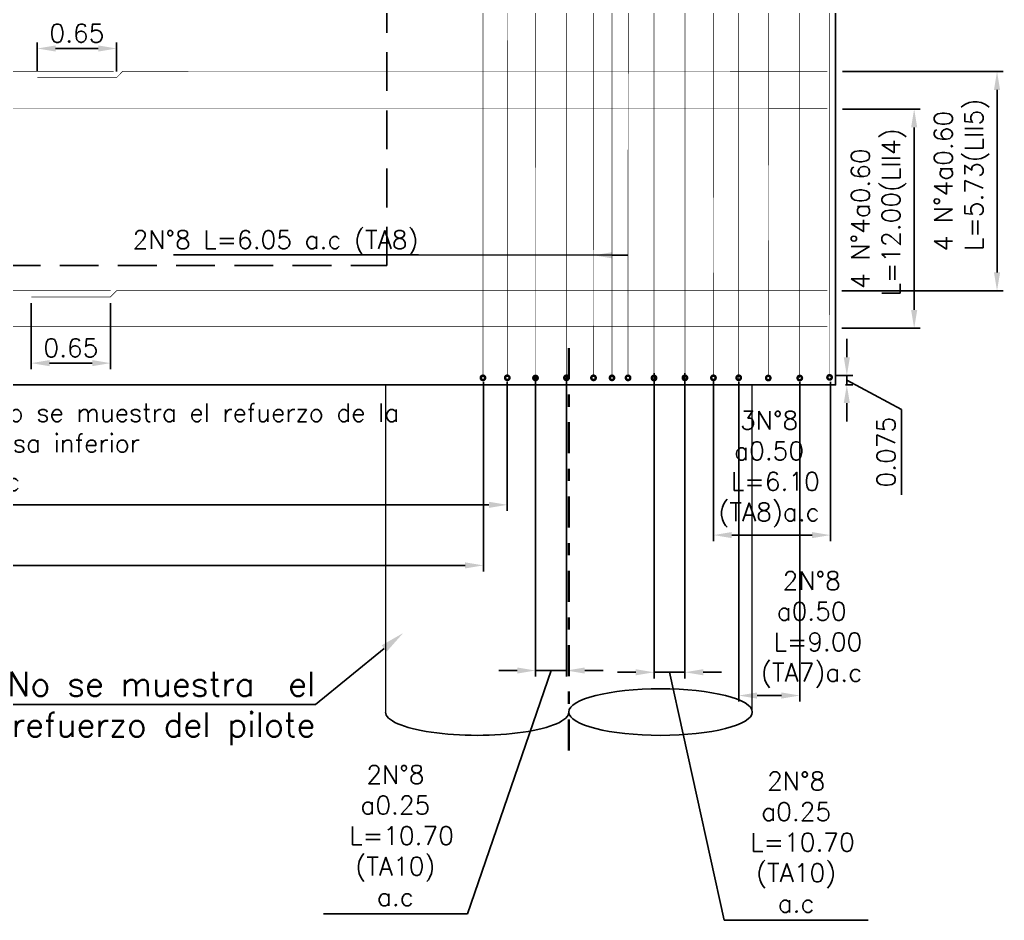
# Model space of a CAD drawing. Header units: metres. Extents: x 1080594 to 1081411, y 976871 to 977162.
# Drawn here: x 1081206.38 to 1081214.43, y 977088.52 to 977095.89 of the extents above; entities that cross this region are included whole.
import ezdxf
from ezdxf import colors
from ezdxf.entities.mleader import LeaderData, LeaderLine
from ezdxf.math import Vec2, Vec3

# ---------------------------------------------------------------- set-up
doc = ezdxf.new("R2010")
doc.units = ezdxf.units.M
doc.header["$LTSCALE"] = 25.4
doc.linetypes.add('DASHDOT', pattern=[1, 0.5, -0.25, 0, -0.25])
doc.linetypes.add('HIDDEN', pattern=[0.375, 0.25, -0.125])
for name, color, linetype in [('CONTRAPESO', 3, 'Continuous'), ('COT', 1, 'Continuous'), ('DIMCONTRAPESO', 1, 'Continuous'), ('EJE-D', 11, 'DASHDOT'), ('PROY', 9, 'HIDDEN'), ('REF', 6, 'Continuous'), ('REF V', 6, 'Continuous')]:
    doc.layers.add(name, color=color, linetype=linetype)
for name, color, linetype, lineweight in [('COTA', 1, 'Continuous', 30), ('COTACIM', 20, 'Continuous', 5), ('EJEPILOTE', 145, 'DASHDOT', 30), ('OTROS', 8, 'Continuous', 5)]:
    doc.layers.add(name, color=color, linetype=linetype, lineweight=lineweight)
doc.styles.add('romans', font='romans.shx')
doc.dimstyles.new('Copy 75', dxfattribs={"dimtxt": 0.15, "dimasz": 0.15, "dimexe": 0.05, "dimexo": 0.05, "dimgap": 0.05, "dimtad": 1, "dimzin": 0, "dimdsep": 46, "dimtxsty": 'romans', "dimcen": 0.002, "dimclrd": 1, "dimclre": 1, "dimclrt": 3, "dimadec": 4, "dimazin": 0, "dimtfac": 1, "dimtofl": 0, "dimtmove": 1, "dimatfit": 3, "dimfxl": 1, "dimtolj": 1, "dimtzin": 0, "dimarcsym": 1})

# ---------------------------------------------------------------- blocks, each defined once
blk = doc.blocks.new('*D666')
at = {"layer": 'Defpoints', "color": 0, "transparency": 16777216}
for p in [(1081213.0093, 977092.98), (1081213.0829, 977092.9053), (1081213.1449, 977092.9053)]:
    blk.add_point(p, dxfattribs=at)
at = {"layer": 'DIMCONTRAPESO', "color": 1, "lineweight": -2, "transparency": 16777216}
for p, q in [((1081213.1449, 977093.13), (1081213.1449, 977093.28)), ((1081213.0593, 977092.98), (1081213.1949, 977092.98)), ((1081213.1449, 977092.98), (1081213.1449, 977092.9053)), ((1081213.1449, 977092.9427), (1081213.5911, 977092.7036)), ((1081213.1329, 977092.9053), (1081213.1949, 977092.9053)), ((1081213.1449, 977092.7553), (1081213.1449, 977092.6053)), ((1081213.5911, 977092.7036), (1081213.5911, 977092.0036))]:
    blk.add_line(p, q, dxfattribs=at)
at = {"layer": 'DIMCONTRAPESO', "color": 1, "transparency": 16777216}
for points in [[(1081213.1199, 977093.13), (1081213.1699, 977093.13), (1081213.1449, 977092.98)], [(1081213.1199, 977092.7553), (1081213.1699, 977092.7553), (1081213.1449, 977092.9053)]]:
    blk.add_solid(points, dxfattribs=at)
at = {"layer": 'DIMCONTRAPESO', "color": 3, "transparency": 16777216, "insert": (1081213.4661, 977092.3536), "char_height": 0.15, "attachment_point": 5, "rotation": 90, "style": 'romans'}
blk.add_mtext('\\A1;0.075', dxfattribs=at)
blk = doc.blocks.new('*D674')
at = {"layer": 'COTA', "color": 1, "lineweight": -2, "transparency": 16777216}
for p, q in [((1081198.5333, 977092.9386), (1081198.5333, 977091.873)), ((1081210.3666, 977092.9286), (1081210.3666, 977091.873)), ((1081198.6833, 977091.923), (1081210.2166, 977091.923))]:
    blk.add_line(p, q, dxfattribs=at)
at = {"layer": 'COTA', "color": 1, "transparency": 16777216}
for points in [[(1081198.6833, 977091.948), (1081198.6833, 977091.898), (1081198.5333, 977091.923)], [(1081210.2166, 977091.948), (1081210.2166, 977091.898), (1081210.3666, 977091.923)]]:
    blk.add_solid(points, dxfattribs=at)
at = {"layer": 'Defpoints', "color": 0, "transparency": 16777216}
for p in [(1081198.5333, 977092.9886), (1081210.3666, 977092.9786), (1081210.3666, 977091.923)]:
    blk.add_point(p, dxfattribs=at)
at = {"layer": 'COTA', "color": 3, "transparency": 16777216, "insert": (1081204.45, 977092.0873), "char_height": 0.15, "attachment_point": 5, "style": 'romans'}
blk.add_mtext('\\A1;25 N°8 a 0.50 L=5.80-6.05 (TA8){\\A0;a.c}', dxfattribs=at)
blk = doc.blocks.new('*D675')
at = {"layer": 'COTA', "color": 1, "lineweight": -2, "transparency": 16777216}
for p, q in [((1081198.7842, 977092.9265), (1081198.7842, 977091.3772)), ((1081210.1706, 977092.9306), (1081210.1706, 977091.3772)), ((1081198.9342, 977091.4272), (1081210.0206, 977091.4272))]:
    blk.add_line(p, q, dxfattribs=at)
at = {"layer": 'COTA', "color": 1, "transparency": 16777216}
for points in [[(1081198.9342, 977091.4522), (1081198.9342, 977091.4022), (1081198.7842, 977091.4272)], [(1081210.0206, 977091.4522), (1081210.0206, 977091.4022), (1081210.1706, 977091.4272)]]:
    blk.add_solid(points, dxfattribs=at)
at = {"layer": 'Defpoints', "color": 0, "transparency": 16777216}
for p in [(1081198.7842, 977092.9765), (1081210.1706, 977092.9806), (1081210.1706, 977091.4272)]:
    blk.add_point(p, dxfattribs=at)
at = {"layer": 'COTA', "color": 3, "transparency": 16777216, "insert": (1081204.4774, 977091.5915), "char_height": 0.15, "attachment_point": 5, "style": 'romans'}
blk.add_mtext('\\A1;24 N°8 a 0.50 L=9.00 (TA7){\\A0;a.c}', dxfattribs=at)
blk = doc.blocks.new('*D630')
at = {"layer": 'Defpoints', "color": 0, "transparency": 16777216}
for p in [(1081210.5975, 977093.0304), (1081210.8507, 977093.0304), (1081210.8507, 977090.5669)]:
    blk.add_point(p, dxfattribs=at)
at = {"layer": 'DIMCONTRAPESO', "color": 1, "lineweight": -2, "transparency": 16777216}
for p, q in [((1081210.5975, 977092.9804), (1081210.5975, 977090.5169)), ((1081210.8507, 977092.9804), (1081210.8507, 977090.5169)), ((1081210.7241, 977090.5669), (1081210.0399, 977088.5762)), ((1081210.4475, 977090.5669), (1081210.2975, 977090.5669)), ((1081210.5975, 977090.5669), (1081210.8507, 977090.5669)), ((1081211.0007, 977090.5669), (1081211.1507, 977090.5669)), ((1081210.0399, 977088.5762), (1081208.8613, 977088.5762))]:
    blk.add_line(p, q, dxfattribs=at)
at = {"layer": 'DIMCONTRAPESO', "color": 1, "transparency": 16777216}
for points in [[(1081210.4475, 977090.5919), (1081210.4475, 977090.5419), (1081210.5975, 977090.5669)], [(1081211.0007, 977090.5919), (1081211.0007, 977090.5419), (1081210.8507, 977090.5669)]]:
    blk.add_solid(points, dxfattribs=at)
at = {"layer": 'DIMCONTRAPESO', "color": 3, "transparency": 16777216, "insert": (1081209.4506, 977089.2155), "char_height": 0.15, "attachment_point": 5, "style": 'romans', "bg_fill": 3, "box_fill_scale": 1.1, "bg_fill_color": 256, "bg_fill_true_color": 13158600, "bg_fill_transparency": 0}
blk.add_mtext('\\A1;2N°8\\Pa0.25\\P L=10.70\\P(TA10)\\P{\\A0;a.c}', dxfattribs=at)
blk = doc.blocks.new('*D631')
at = {"layer": 'Defpoints', "color": 0, "transparency": 16777216}
for p in [(1081211.5671, 977093.0498), (1081211.8203, 977093.0498), (1081211.8203, 977090.5528)]:
    blk.add_point(p, dxfattribs=at)
at = {"layer": 'DIMCONTRAPESO', "color": 1, "lineweight": -2, "transparency": 16777216}
for p, q in [((1081211.5671, 977092.9998), (1081211.5671, 977090.5028)), ((1081211.8203, 977092.9998), (1081211.8203, 977090.5028)), ((1081211.4171, 977090.5528), (1081211.2671, 977090.5528)), ((1081211.5671, 977090.5528), (1081211.8203, 977090.5528)), ((1081211.6937, 977090.5528), (1081212.1413, 977088.5229)), ((1081211.9703, 977090.5528), (1081212.1203, 977090.5528)), ((1081212.1413, 977088.5229), (1081213.3199, 977088.5229))]:
    blk.add_line(p, q, dxfattribs=at)
at = {"layer": 'DIMCONTRAPESO', "color": 1, "transparency": 16777216}
for points in [[(1081211.4171, 977090.5778), (1081211.4171, 977090.5278), (1081211.5671, 977090.5528)], [(1081211.9703, 977090.5778), (1081211.9703, 977090.5278), (1081211.8203, 977090.5528)]]:
    blk.add_solid(points, dxfattribs=at)
at = {"layer": 'DIMCONTRAPESO', "color": 3, "transparency": 16777216, "insert": (1081212.7306, 977089.1622), "char_height": 0.15, "attachment_point": 5, "style": 'romans', "bg_fill": 3, "box_fill_scale": 1.1, "bg_fill_color": 256, "bg_fill_true_color": 13158600, "bg_fill_transparency": 0}
blk.add_mtext('\\A1;2N°8\\Pa0.25\\P L=10.70\\P(TA10)\\P{\\A0;a.c}', dxfattribs=at)
blk = doc.blocks.new('*D638')
at = {"layer": 'Defpoints', "color": 0, "transparency": 16777216}
for p in [(1081212.0536, 977092.9823), (1081213.0102, 977092.9805), (1081212.0536, 977091.6752)]:
    blk.add_point(p, dxfattribs=at)
at = {"layer": 'DIMCONTRAPESO', "color": 1, "lineweight": -2, "transparency": 16777216}
for p, q in [((1081212.0536, 977092.9323), (1081212.0536, 977091.6252)), ((1081213.0102, 977092.9305), (1081213.0102, 977091.6252)), ((1081212.8602, 977091.6752), (1081212.2036, 977091.6752))]:
    blk.add_line(p, q, dxfattribs=at)
at = {"layer": 'DIMCONTRAPESO', "color": 1, "transparency": 16777216}
for points in [[(1081212.2036, 977091.7002), (1081212.2036, 977091.6502), (1081212.0536, 977091.6752)], [(1081212.8602, 977091.7002), (1081212.8602, 977091.6502), (1081213.0102, 977091.6752)]]:
    blk.add_solid(points, dxfattribs=at)
at = {"layer": 'DIMCONTRAPESO', "color": 3, "transparency": 16777216, "insert": (1081212.5088, 977092.2145), "char_height": 0.15, "attachment_point": 5, "style": 'romans'}
blk.add_mtext('\\A1;3N°8\\Pa0.50\\P L=6.10\\P(TA8){\\A0;a.c}', dxfattribs=at)
blk = doc.blocks.new('*D639')
at = {"layer": 'Defpoints', "color": 0, "transparency": 16777216}
for p in [(1081212.2602, 977092.98), (1081212.7601, 977092.98), (1081212.2602, 977090.3622)]:
    blk.add_point(p, dxfattribs=at)
at = {"layer": 'DIMCONTRAPESO', "color": 1, "lineweight": -2, "transparency": 16777216}
for p, q in [((1081212.2602, 977092.93), (1081212.2602, 977090.3122)), ((1081212.7601, 977092.93), (1081212.7601, 977090.3122)), ((1081212.6101, 977090.3622), (1081212.4102, 977090.3622))]:
    blk.add_line(p, q, dxfattribs=at)
at = {"layer": 'DIMCONTRAPESO', "color": 1, "transparency": 16777216}
for points in [[(1081212.4102, 977090.3872), (1081212.4102, 977090.3372), (1081212.2602, 977090.3622)], [(1081212.6101, 977090.3872), (1081212.6101, 977090.3372), (1081212.7601, 977090.3622)]]:
    blk.add_solid(points, dxfattribs=at)
at = {"layer": 'DIMCONTRAPESO', "color": 3, "transparency": 16777216, "insert": (1081212.8573, 977090.9015), "char_height": 0.15, "attachment_point": 5, "style": 'romans'}
blk.add_mtext('\\A1;2N°8\\Pa0.50\\P L=9.00\\P(TA7){\\A0;a.c}', dxfattribs=at)
blk = doc.blocks.new('*D689')
at = {"layer": 'Defpoints', "color": 0, "transparency": 16777216}
for p in [(1081207.1689, 977095.6572), (1081206.5197, 977095.4188), (1081207.1689, 977095.4188)]:
    blk.add_point(p, dxfattribs=at)
at = {"layer": 'EJE-D', "color": 1, "lineweight": -2, "transparency": 16777216}
for p, q in [((1081206.5197, 977095.4688), (1081206.5197, 977095.7072)), ((1081206.6697, 977095.6572), (1081207.0189, 977095.6572)), ((1081207.1689, 977095.4688), (1081207.1689, 977095.7072))]:
    blk.add_line(p, q, dxfattribs=at)
at = {"layer": 'EJE-D', "color": 1, "transparency": 16777216}
for points in [[(1081206.6697, 977095.6822), (1081206.6697, 977095.6322), (1081206.5197, 977095.6572)], [(1081207.0189, 977095.6822), (1081207.0189, 977095.6322), (1081207.1689, 977095.6572)]]:
    blk.add_solid(points, dxfattribs=at)
at = {"layer": 'EJE-D', "color": 3, "transparency": 16777216, "insert": (1081206.8443, 977095.7822), "char_height": 0.15, "attachment_point": 5, "style": 'romans'}
blk.add_mtext('\\A1;0.65', dxfattribs=at)
blk = doc.blocks.new('*D690')
at = {"layer": 'Defpoints', "color": 0, "transparency": 16777216}
for p in [(1081206.4703, 977093.6245), (1081207.1196, 977093.6245), (1081207.1196, 977093.0824)]:
    blk.add_point(p, dxfattribs=at)
at = {"layer": 'EJE-D', "color": 1, "lineweight": -2, "transparency": 16777216}
for p, q in [((1081206.4703, 977093.5745), (1081206.4703, 977093.0324)), ((1081207.1196, 977093.5745), (1081207.1196, 977093.0324)), ((1081206.6203, 977093.0824), (1081206.9696, 977093.0824))]:
    blk.add_line(p, q, dxfattribs=at)
at = {"layer": 'EJE-D', "color": 1, "transparency": 16777216}
for points in [[(1081206.6203, 977093.1074), (1081206.6203, 977093.0574), (1081206.4703, 977093.0824)], [(1081206.9696, 977093.1074), (1081206.9696, 977093.0574), (1081207.1196, 977093.0824)]]:
    blk.add_solid(points, dxfattribs=at)
at = {"layer": 'EJE-D', "color": 3, "transparency": 16777216, "insert": (1081206.795, 977093.2074), "char_height": 0.15, "attachment_point": 5, "style": 'romans'}
blk.add_mtext('\\A1;0.65', dxfattribs=at)
blk = doc.blocks.new('*D613')
at = {"layer": 'Defpoints', "color": 0, "transparency": 16777216}
for p in [(1081213.0602, 977095.1618), (1081213.696, 977095.1618), (1081213.0538, 977093.3676)]:
    blk.add_point(p, dxfattribs=at)
at = {"layer": 'DIMCONTRAPESO', "color": 1, "lineweight": -2, "transparency": 16777216}
for p, q in [((1081213.1102, 977095.1618), (1081213.746, 977095.1618)), ((1081213.696, 977093.5176), (1081213.696, 977095.0118)), ((1081213.1038, 977093.3676), (1081213.746, 977093.3676))]:
    blk.add_line(p, q, dxfattribs=at)
at = {"layer": 'DIMCONTRAPESO', "color": 1, "transparency": 16777216}
for points in [[(1081213.671, 977095.0118), (1081213.721, 977095.0118), (1081213.696, 977095.1618)], [(1081213.671, 977093.5176), (1081213.721, 977093.5176), (1081213.696, 977093.3676)]]:
    blk.add_solid(points, dxfattribs=at)
at = {"layer": 'DIMCONTRAPESO', "color": 3, "transparency": 16777216, "insert": (1081213.4067, 977094.2647), "char_height": 0.15, "attachment_point": 5, "rotation": 90, "style": 'romans'}
blk.add_mtext('\\A1;4 N°4a0.60\\P L=12.00(LII4)', dxfattribs=at)
blk = doc.blocks.new('*D614')
at = {"layer": 'Defpoints', "color": 0, "transparency": 16777216}
for p in [(1081213.0598, 977095.4687), (1081214.3741, 977095.4687), (1081213.0534, 977093.6745)]:
    blk.add_point(p, dxfattribs=at)
at = {"layer": 'DIMCONTRAPESO', "color": 1, "lineweight": -2, "transparency": 16777216}
for p, q in [((1081213.1098, 977095.4687), (1081214.4241, 977095.4687)), ((1081214.3741, 977093.8245), (1081214.3741, 977095.3187)), ((1081213.1034, 977093.6745), (1081214.4241, 977093.6745))]:
    blk.add_line(p, q, dxfattribs=at)
at = {"layer": 'DIMCONTRAPESO', "color": 1, "transparency": 16777216}
for points in [[(1081214.3491, 977095.3187), (1081214.3991, 977095.3187), (1081214.3741, 977095.4687)], [(1081214.3491, 977093.8245), (1081214.3991, 977093.8245), (1081214.3741, 977093.6745)]]:
    blk.add_solid(points, dxfattribs=at)
at = {"layer": 'DIMCONTRAPESO', "color": 3, "transparency": 16777216, "insert": (1081214.0848, 977094.5716), "char_height": 0.15, "attachment_point": 5, "rotation": 90, "style": 'romans'}
blk.add_mtext('\\A1;4 N°4a0.60\\P L=5.73(LII5)', dxfattribs=at)

msp = doc.modelspace()

# ---------------------------------------------------------------- linework, layer by layer
at = {"layer": 'CONTRAPESO'}
msp.add_lwpolyline([(1081213.053286, 977105.128104), (1081195.880155, 977104.784641), (1081195.880155, 977095.9053), (1081195.880155, 977095.9053), (1081195.880155, 977092.9053), (1081213.053286, 977092.904707), (1081213.053286, 977095.904707), (1081213.053286, 977095.904707)], close=True, dxfattribs=at)
at = {"layer": 'COT', "extrusion": (0, 0, -1)}
msp.add_ellipse((1081211.620415, 977090.227405), major_axis=(-0.750261, 0), ratio=0.25438133, dxfattribs=at)
msp.add_ellipse((1081210.119894, 977090.227405), major_axis=(-0.750261, 0), ratio=0.25438133, start_param=3.14159265, end_param=6.28318531, dxfattribs=at)
at = {"layer": 'EJEPILOTE', "ltscale": 0.02}
msp.add_line((1081210.868794, 977089.913079), (1081210.868794, 977093.204047), dxfattribs=at)
at = {"layer": 'OTROS'}
msp.add_line((1081212.162278, 977090.095401), (1081212.162278, 977090.095016), dxfattribs=at)
msp.add_lwpolyline([(1081212.370676, 977090.227405), (1081212.370676, 977092.9053), (1081209.369634, 977092.9053), (1081209.369634, 977090.227405)], dxfattribs=at)
at = {"layer": 'PROY', "color": 252, "ltscale": 0.05}
msp.add_lwpolyline([(1081209.380102, 977095.881036), (1081209.38004, 977104.454519), (1081199.558686, 977104.258092), (1081199.560195, 977093.881036), (1081209.380142, 977093.881036), (1081209.380102, 977095.881036)], dxfattribs=at)
at = {"layer": 'REF', "ltscale": 0.1, "const_width": 0.005}
for points in [[(1081195.955155, 977095.469285), (1081207.144777, 977095.469285)], [(1081206.519683, 977095.418766), (1081207.168949, 977095.418766), (1081207.217923, 977095.469285), (1081212.985155, 977095.468692)], [(1081212.985155, 977095.168692), (1081201.820533, 977095.169285)], [(1081195.930155, 977093.675069), (1081207.119777, 977093.675069)], [(1081206.470329, 977093.624549), (1081207.119594, 977093.624549), (1081207.168568, 977093.675069), (1081212.985155, 977093.674475)], [(1081212.985155, 977093.380825), (1081201.793673, 977093.381217)]]:
    msp.add_lwpolyline(points, dxfattribs=at)
at = {"layer": 'REF V', "ltscale": 0.1, "const_width": 0.005}
for points in [[(1081210.597254, 977092.958511), (1081210.598328, 977102.238618), (1081210.598328, 977102.238618)], [(1081210.850666, 977102.239144), (1081210.850468, 977092.958511), (1081210.850468, 977092.958511)], [(1081211.566924, 977092.956506), (1081211.567998, 977102.258012), (1081211.567998, 977102.258012)], [(1081211.820335, 977102.258538), (1081211.820138, 977093.224517), (1081211.820138, 977093.224517)], [(1081211.820335, 977102.258538), (1081211.820138, 977092.956506), (1081211.820138, 977092.956506)], [(1081211.224146, 977092.96116), (1081211.224069, 977101.510831), (1081211.224069, 977101.510831)]]:
    msp.add_lwpolyline(points, dxfattribs=at)
at = {"layer": 'REF V', "ltscale": 0.1, "const_width": 0.02}
for points in [[(1081212.777874, 977092.960631, -1), (1081212.741874, 977092.960631, -1)], [(1081212.985704, 977092.966122, 1), (1081213.021704, 977092.966122, 1)]]:
    msp.add_lwpolyline(points, format="xyb", close=True, dxfattribs=at)

# ---------------------------------------------------------------- dimensions: what is measured, and where the dimension line sits
at = {"layer": 'COTA'}
for base, p1, p2, text, picture, middle in [((1081210.366607, 977091.923037), (1081198.533322, 977092.988643), (1081210.366607, 977092.978599), '25 N°8 a 0.50 L=5.80-6.05 (TA8){\\A0;a.c}', '*D674', (1081204.449964, 977092.087323)), ((1081210.170559, 977091.427196), (1081198.784151, 977092.976465), (1081210.170559, 977092.980612), '24 N°8 a 0.50 L=9.00 (TA7){\\A0;a.c}', '*D675', (1081204.477355, 977091.591482))]:
    dim = msp.add_linear_dim(base=base, p1=p1, p2=p2, text=text, dimstyle='Copy 75', dxfattribs=at)
    dim.commit()
    dim.dimension.update_dxf_attribs({"geometry": picture, "text_midpoint": middle})
at = {"layer": 'DIMCONTRAPESO'}
for base, p1, p2, text, picture, middle in [((1081214.374054, 977095.468692), (1081213.053409, 977093.674475), (1081213.059759, 977095.468692), '4 N°4a0.60\\P L=5.73(LII5)', '*D614', (1081214.374054, 977094.571583)), ((1081213.696011, 977095.161778), (1081213.053805, 977093.367561), (1081213.060155, 977095.161778), '4 N°4a0.60\\P L=12.00(LII4)', '*D613', (1081213.696011, 977094.264669))]:
    dim = msp.add_linear_dim(base=base, p1=p1, p2=p2, angle=90, text=text, dimstyle='Copy 75', dxfattribs=at)
    dim.commit()
    dim.dimension.update_dxf_attribs({"geometry": picture, "text_midpoint": middle, "dimtype": 160})
at = {"layer": 'DIMCONTRAPESO', "color": 2}
dim = msp.add_linear_dim(base=(1081213.144938, 977092.9053), p1=(1081213.009285, 977092.980001), p2=(1081213.082881, 977092.9053), angle=90, dimstyle='Copy 75', override={"dimdec": 3}, dxfattribs=at)
dim.commit()
dim.dimension.update_dxf_attribs({"geometry": '*D666', "text_midpoint": (1081213.591089, 977092.653574), "dimtype": 160})
at = {"layer": 'EJE-D', "color": 2}
for base, p1, p2, picture, middle in [((1081207.168949, 977095.657189), (1081206.519683, 977095.418766), (1081207.168949, 977095.418766), '*D689', (1081206.844316, 977095.782189)), ((1081207.119594, 977093.08241), (1081206.470329, 977093.624549), (1081207.119594, 977093.624549), '*D690', (1081206.794961, 977093.20741))]:
    dim = msp.add_linear_dim(base=base, p1=p1, p2=p2, dimstyle='Copy 75', dxfattribs=at)
    dim.commit()
    dim.dimension.update_dxf_attribs({"geometry": picture, "text_midpoint": middle})

# ---------------------------------------------------------------- leaders
at = {"layer": 'COTACIM'}
ml = msp.add_multileader_mtext('Standard', dxfattribs=at)
ml.set_content('2N°8 L=6.05 a.c ({\\A1;TA8})', color=3, style='romans')
ml.set_leader_properties(color=256)
ml.build(insert=Vec2(0, 0))
ml.multileader.update_dxf_attribs({"text_left_attachment_type": 6, "text_right_attachment_type": 6, "dogleg_length": 0, "arrow_head_size": 0.15})
ctx = ml.context
ctx.base_point, ctx.char_height, ctx.arrow_head_size, ctx.landing_gap_size, ctx.plane_origin = Vec3(1081207.004213, 977093.967508), 0.15, 0.15, 0, Vec3(1081208.15868, 977092.196376)
ctx.left_attachment, ctx.right_attachment, ctx.text_align_type = 6, 6, 2
notes = []
notes.append((ctx, [(1, (1, 1, 0), (1081209.639927, 977093.967508), (-1, 0), 0, [(1, [(1081211.072245, 977093.965243), (1081211.354882, 977093.964882)], 0, [])])]))
ctx.mtext.insert, ctx.mtext.width, ctx.mtext.alignment, ctx.mtext.flow_direction = Vec3(1081209.639927, 977094.167508), 2.80073179, 3, 5
ml = msp.add_multileader_mtext('Standard', dxfattribs=at)
ml.set_content('No se muestra el refuerzo de la\\Plosa inferior', color=3, style='romans')
ml.set_leader_properties(color=256)
ml.build(insert=Vec2(0, 0))
ml.multileader.update_dxf_attribs({"text_left_attachment_type": 6, "text_right_attachment_type": 6, "dogleg_length": 0, "arrow_head_size": 0.15})
ctx = ml.context
ctx.base_point, ctx.char_height, ctx.arrow_head_size, ctx.landing_gap_size, ctx.plane_origin = Vec3(1081206.145262, 977092.572636), 0.15, 0.15, 0, Vec3(1081206.136921, 977090.418484)
ctx.left_attachment, ctx.right_attachment = 6, 6
notes.append((ctx, [(0, (1, 1, 0), (1081206.145262, 977092.572636), (1, 0), 0, [(0, [(1081205.739536, 977093.024447)], 0, [])])]))
ctx.mtext.insert, ctx.mtext.width, ctx.mtext.flow_direction = Vec3(1081206.145262, 977092.752636), 4.21185818, 5
for ctx, leaders in notes:
    for number, flags, end, landing, length, lines in leaders:
        leader = LeaderData()
        leader.index, (leader.has_last_leader_line, leader.has_dogleg_vector, leader.attachment_direction) = number, flags
        leader.last_leader_point, leader.dogleg_vector, leader.dogleg_length = Vec3(end), Vec3(landing), length
        for number, points, colour, breaks in lines:
            line = LeaderLine()
            line.index, line.vertices, line.color, line.breaks = number, Vec3.list(points), colors.encode_raw_color(colour), breaks
            leader.lines.append(line)
        ctx.leaders.append(leader)

# ---------------------------------------------------------------- next in the draw order: dimensions: what is measured, and where the dimension line sits
at = {"layer": 'DIMCONTRAPESO', "color": 2}
for base, p1, p2, picture, middle in [((1081210.850666, 977090.566946), (1081210.597451, 977093.030377), (1081210.850666, 977093.030377), '*D630', (1081209.989896, 977088.57619)), ((1081211.820335, 977090.552813), (1081211.567121, 977093.049771), (1081211.820335, 977093.049771), '*D631', (1081212.191279, 977088.522907))]:
    dim = msp.add_linear_dim(base=base, p1=p1, p2=p2, text='2N°8\\Pa0.25\\P L=10.70\\P(TA10)\\P{\\A0;a.c}', dimstyle='Copy 75', override={"dimtfill": 1}, dxfattribs=at)
    dim.commit()
    dim.dimension.update_dxf_attribs({"geometry": picture, "text_midpoint": middle, "dimtype": 160})

# ---------------------------------------------------------------- next in the draw order: linework, layer by layer
at = {"layer": 'REF V', "ltscale": 0.1, "const_width": 0.005}
for points in [[(1081210.167261, 977092.962699), (1081210.167184, 977101.513707), (1081210.167184, 977101.513707)], [(1081212.259874, 977092.950631), (1081212.259794, 977101.501492), (1081212.259794, 977101.501492)], [(1081212.759874, 977092.960631), (1081212.759795, 977101.510454), (1081212.759795, 977101.510454)], [(1081212.105903, 977099.043962), (1081212.105903, 977097.043962), (1081212.055996, 977096.973069), (1081212.05303, 977092.980208)], [(1081212.555805, 977099.053874), (1081212.555805, 977097.053874), (1081212.505898, 977096.982981), (1081212.502923, 977092.978605)], [(1081212.955903, 977099.063962), (1081212.955903, 977097.063962), (1081213.005996, 977096.993069), (1081213.003017, 977092.966772)], [(1081210.443077, 977098.985324), (1081210.443077, 977097.013738), (1081210.368758, 977096.942846), (1081210.365841, 977092.98038)], [(1081211.124163, 977098.985324), (1081211.124163, 977097.029748), (1081211.074257, 977096.958855), (1081211.07134, 977092.980075)], [(1081211.406807, 977098.993423), (1081211.406807, 977097.037847), (1081211.3569, 977096.966954), (1081211.353977, 977092.979812)]]:
    msp.add_lwpolyline(points, dxfattribs=at)
at = {"layer": 'REF V', "ltscale": 0.1, "const_width": 0.02}
for points in [[(1081210.149263, 977092.962212, 1), (1081210.185263, 977092.962212, 1)], [(1081210.34841, 977092.962389, 1), (1081210.38441, 977092.962389, 1)], [(1081210.579275, 977092.960876, 1), (1081210.615275, 977092.960876, 1)], [(1081210.83247, 977092.962212, 1), (1081210.86847, 977092.962212, 1)], [(1081211.05399, 977092.962087, 1), (1081211.08999, 977092.962087, 1)], [(1081211.205168, 977092.962212, 1), (1081211.241168, 977092.962212, 1)], [(1081211.336628, 977092.961824, 1), (1081211.372628, 977092.961824, 1)], [(1081211.548945, 977092.96079, 1), (1081211.584945, 977092.96079, 1)], [(1081211.80214, 977092.962212, 1), (1081211.83814, 977092.962212, 1)], [(1081212.035405, 977092.962212, 1), (1081212.071405, 977092.962212, 1)], [(1081212.241968, 977092.962368, 1), (1081212.277968, 977092.962368, 1)], [(1081212.51999, 977092.960629, -1), (1081212.48399, 977092.960629, -1)]]:
    msp.add_lwpolyline(points, format="xyb", close=True, dxfattribs=at)

# ---------------------------------------------------------------- next in the draw order: dimensions: what is measured, and where the dimension line sits
at = {"layer": 'DIMCONTRAPESO', "color": 2}
for base, p1, p2, text, picture, middle in [((1081212.053602, 977091.675168), (1081213.010248, 977092.980468), (1081212.053602, 977092.9823), '3N°8\\Pa0.50\\P L=6.10\\P(TA8){\\A0;a.c}', '*D638', (1081212.508817, 977091.675168)), ((1081212.260165, 977090.362215), (1081212.760073, 977092.980001), (1081212.260165, 977092.980001), '2N°8\\Pa0.50\\P L=9.00\\P(TA7){\\A0;a.c}', '*D639', (1081212.857275, 977090.362215))]:
    dim = msp.add_linear_dim(base=base, p1=p1, p2=p2, angle=180, text=text, dimstyle='Copy 75', dxfattribs=at)
    dim.commit()
    dim.dimension.update_dxf_attribs({"geometry": picture, "text_midpoint": middle, "dimtype": 160})

# ---------------------------------------------------------------- next in the draw order: leaders
at = {"layer": 'COTACIM'}
ml = msp.add_multileader_mtext('Standard', dxfattribs=at)
ml.set_content('No se muestra  el refuerzo del pilote', color=3, style='romans')
ml.set_leader_properties(color=1)
ml.build(insert=Vec2(0, 0))
ml.multileader.update_dxf_attribs({"text_left_attachment_type": 6, "text_right_attachment_type": 6, "dogleg_length": 0, "arrow_head_size": 0.2})
ctx = ml.context
ctx.base_point, ctx.char_height, ctx.arrow_head_size, ctx.landing_gap_size, ctx.plane_origin = Vec3(1081205.881845, 977090.289712), 0.2, 0.2, 0, Vec3(1081204.196046, 977089.130081)
ctx.left_attachment, ctx.right_attachment, ctx.text_align_type = 6, 6, 2
notes = []
notes.append((ctx, [(1, (1, 1, 0), (1081208.79613, 977090.289712), (-1, 0), 0, [(0, [(1081209.514307, 977090.873665)], 0, [])])]))
ctx.mtext.insert, ctx.mtext.width, ctx.mtext.alignment, ctx.mtext.flow_direction = Vec3(1081208.79613, 977090.556379), 3.45605072, 3, 5
for ctx, leaders in notes:
    for number, flags, end, landing, length, lines in leaders:
        leader = LeaderData()
        leader.index, (leader.has_last_leader_line, leader.has_dogleg_vector, leader.attachment_direction) = number, flags
        leader.last_leader_point, leader.dogleg_vector, leader.dogleg_length = Vec3(end), Vec3(landing), length
        for number, points, colour, breaks in lines:
            line = LeaderLine()
            line.index, line.vertices, line.color, line.breaks = number, Vec3.list(points), colors.encode_raw_color(colour), breaks
            leader.lines.append(line)
        ctx.leaders.append(leader)

doc.saveas('drawing.dxf')
